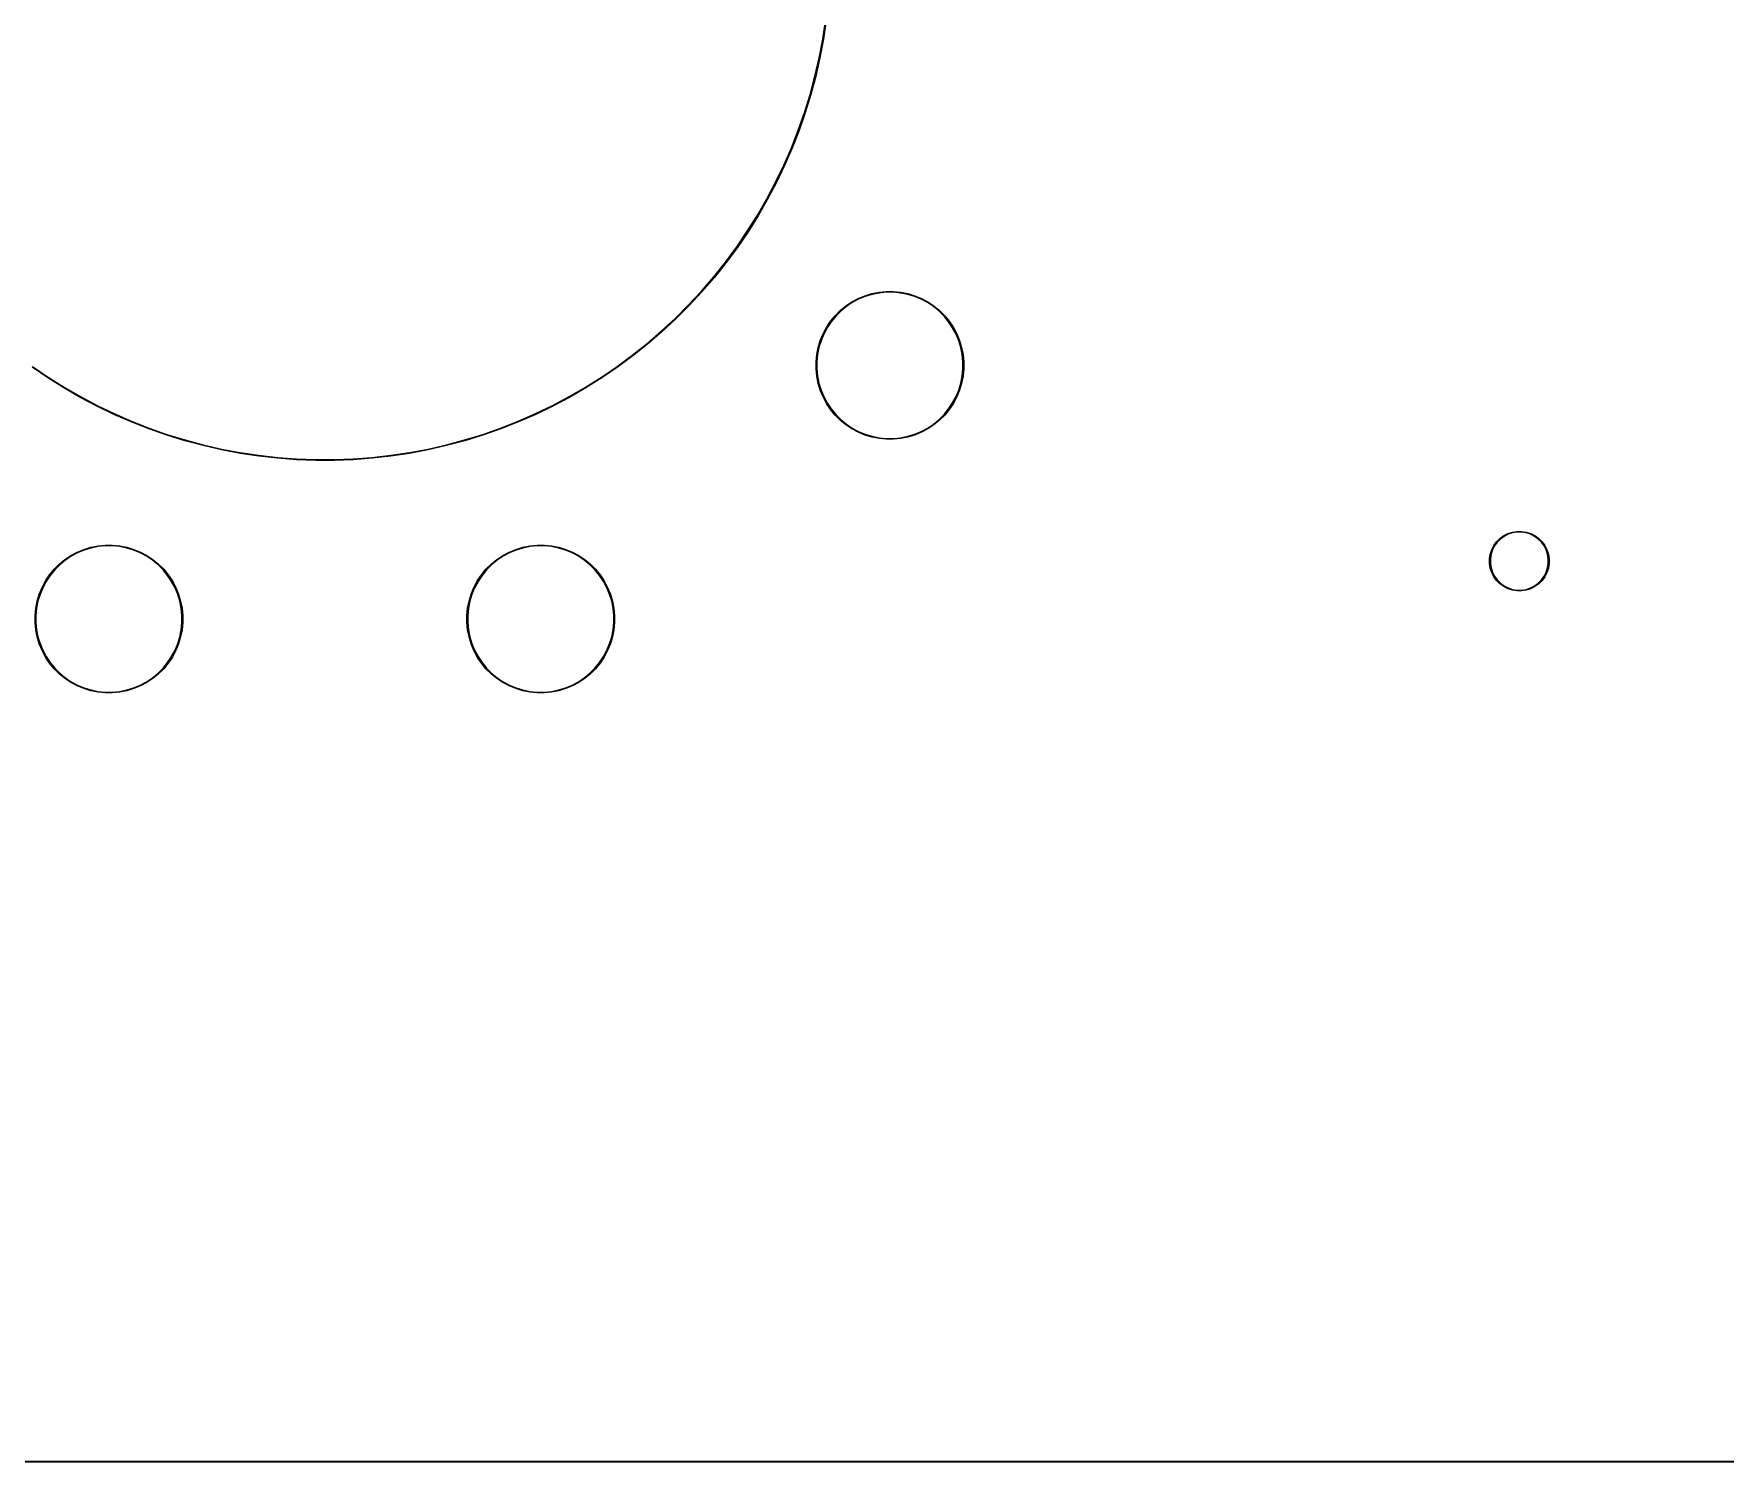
# Model space of a CAD drawing. Header units: millimetres. Extents: x 20 to 825, y -184 to -20.
# Drawn here: x 104.2 to 196.2, y -184 to -106.3 of the extents above; entities that cross this region are included whole.
import ezdxf

# ---------------------------------------------------------------- set-up
doc = ezdxf.new("R2010")
doc.units = ezdxf.units.MM
doc.layers.add('Edge.Cuts', color=254, linetype='CONTINUOUS', true_color=0xd0d2cd)

msp = doc.modelspace()

# ---------------------------------------------------------------- linework, layer by layer
at = {"layer": 'Edge.Cuts', "linetype": 'CONTINUOUS'}
for p, q in [((147.091543, -106.603038), (147.244711, -105.586834)), ((147.28952, -105.592733), (147.1361, -106.610609)), ((146.900485, -107.612805), (147.091543, -106.603038)), ((147.1361, -106.610609), (146.944727, -107.622036)), ((146.671804, -108.614721), (146.900485, -107.612805)), ((146.944727, -107.622036), (146.715671, -108.6256)), ((146.405821, -109.607386), (146.671804, -108.614721)), ((146.715671, -108.6256), (146.449249, -109.619897)), ((146.102906, -110.589411), (146.405821, -109.607386)), ((146.449249, -109.619897), (146.145836, -110.603538)), ((145.763484, -111.559424), (146.102906, -110.589411)), ((146.145836, -110.603538), (145.805856, -111.575146)), ((145.388029, -112.516066), (145.763484, -111.559424)), ((145.805856, -111.575146), (145.429784, -112.533361)), ((144.977067, -113.458001), (145.388029, -112.516066)), ((145.429784, -112.533361), (145.018146, -113.476846)), ((144.531173, -114.383911), (144.977067, -113.458001)), ((145.018146, -113.476846), (144.571518, -114.404278)), ((144.050969, -115.292501), (144.531173, -114.383911)), ((144.571518, -114.404278), (144.090525, -115.314362)), ((143.537128, -116.1825), (144.050969, -115.292501)), ((144.090525, -115.314362), (143.575838, -116.205825)), ((142.990368, -117.052663), (143.537128, -116.1825)), ((143.575838, -116.205825), (143.028179, -117.07742)), ((142.411454, -117.901774), (142.990368, -117.052663)), ((143.028179, -117.07742), (142.448313, -117.927927)), ((141.160446, -119.53212), (141.801195, -118.728645)), ((141.801195, -118.728645), (142.411454, -117.901774)), ((142.448313, -117.927927), (141.837051, -118.756158)), ((140.490101, -120.311074), (141.160446, -119.53212)), ((141.195247, -119.560954), (140.523801, -120.34119)), ((141.837051, -118.756158), (141.195247, -119.560954)), ((139.7911, -121.064419), (140.490101, -120.311074)), ((140.523801, -120.34119), (139.823649, -121.095773)), ((149.029091, -120.711443), (149.394018, -120.560285)), ((149.394018, -120.560285), (149.772005, -120.445624)), ((149.782989, -120.489475), (149.409248, -120.602849)), ((149.772005, -120.445624), (150.15941, -120.368565)), ((150.166043, -120.413281), (149.782989, -120.489475)), ((150.15941, -120.368565), (150.552503, -120.329848)), ((150.554721, -120.375), (150.166043, -120.413281)), ((150.552503, -120.329848), (150.947497, -120.329848)), ((150.945279, -120.375), (150.554721, -120.375)), ((151.333957, -120.413281), (150.945279, -120.375)), ((150.947497, -120.329848), (151.34059, -120.368565)), ((151.717011, -120.489475), (151.333957, -120.413281)), ((151.34059, -120.368565), (151.727995, -120.445624)), ((152.090752, -120.602849), (151.717011, -120.489475)), ((151.727995, -120.445624), (152.105982, -120.560285)), ((152.105982, -120.560285), (152.470909, -120.711443)), ((139.064419, -121.7911), (139.7911, -121.064419)), ((139.823649, -121.095773), (139.095773, -121.823649)), ((147.767672, -121.646975), (148.046975, -121.367672)), ((148.077334, -121.401167), (147.801167, -121.677334)), ((148.046975, -121.367672), (148.35231, -121.11709)), ((148.379239, -121.153399), (148.077334, -121.401167)), ((148.35231, -121.11709), (148.680736, -120.897642)), ((148.703977, -120.936417), (148.379239, -121.153399)), ((148.680736, -120.897642), (149.029091, -120.711443)), ((149.048419, -120.752309), (148.703977, -120.936417)), ((149.409248, -120.602849), (149.048419, -120.752309)), ((152.451581, -120.752309), (152.090752, -120.602849)), ((152.796023, -120.936417), (152.451581, -120.752309)), ((152.470909, -120.711443), (152.819264, -120.897642)), ((153.120761, -121.153399), (152.796023, -120.936417)), ((152.819264, -120.897642), (153.14769, -121.11709)), ((153.422666, -121.401167), (153.120761, -121.153399)), ((153.14769, -121.11709), (153.453025, -121.367672)), ((153.698833, -121.677334), (153.422666, -121.401167)), ((153.453025, -121.367672), (153.732328, -121.646975)), ((138.311074, -122.490101), (139.064419, -121.7911)), ((139.095773, -121.823649), (138.34119, -122.523801)), ((147.111443, -122.629091), (147.297642, -122.280736)), ((147.336417, -122.303977), (147.152309, -122.648419)), ((147.297642, -122.280736), (147.51709, -121.95231)), ((147.553399, -121.979239), (147.336417, -122.303977)), ((147.51709, -121.95231), (147.767672, -121.646975)), ((147.801167, -121.677334), (147.553399, -121.979239)), ((153.946601, -121.979239), (153.698833, -121.677334)), ((153.732328, -121.646975), (153.98291, -121.95231)), ((154.163583, -122.303977), (153.946601, -121.979239)), ((153.98291, -121.95231), (154.202358, -122.280736)), ((154.347691, -122.648419), (154.163583, -122.303977)), ((154.202358, -122.280736), (154.388557, -122.629091)), ((136.728645, -123.801195), (137.53212, -123.160446)), ((137.560954, -123.195247), (136.756158, -123.837051)), ((137.53212, -123.160446), (138.311074, -122.490101)), ((138.34119, -122.523801), (137.560954, -123.195247)), ((146.845624, -123.372005), (146.960285, -122.994018)), ((147.002849, -123.009248), (146.889475, -123.382989)), ((146.960285, -122.994018), (147.111443, -122.629091)), ((147.152309, -122.648419), (147.002849, -123.009248)), ((154.497151, -123.009248), (154.347691, -122.648419)), ((154.388557, -122.629091), (154.539715, -122.994018)), ((154.610525, -123.382989), (154.497151, -123.009248)), ((154.539715, -122.994018), (154.654376, -123.372005)), ((135.901774, -124.411454), (136.728645, -123.801195)), ((136.756158, -123.837051), (135.927927, -124.448313)), ((146.729848, -124.152503), (146.768565, -123.75941)), ((146.729848, -124.154721), (146.729848, -124.152503)), ((146.729848, -124.547497), (146.729848, -124.154721)), ((146.768565, -123.75941), (146.845624, -123.372005)), ((146.813281, -123.766043), (146.775, -124.154721)), ((146.775, -124.154721), (146.775, -124.545279)), ((146.889475, -123.382989), (146.813281, -123.766043)), ((154.686719, -123.766043), (154.610525, -123.382989)), ((154.654376, -123.372005), (154.731435, -123.75941)), ((154.725, -124.154721), (154.686719, -123.766043)), ((154.725, -124.545279), (154.725, -124.154721)), ((154.731435, -123.75941), (154.770152, -124.152503)), ((154.770152, -124.152503), (154.770152, -124.547497)), ((104.92258, -125.028179), (104.072073, -124.448313)), ((104.098226, -124.411454), (104.947337, -124.990368)), ((105.794175, -125.575838), (104.92258, -125.028179)), ((104.947337, -124.990368), (105.8175, -125.537128)), ((134.1825, -125.537128), (135.052663, -124.990368)), ((135.07742, -125.028179), (134.205825, -125.575838)), ((135.052663, -124.990368), (135.901774, -124.411454)), ((135.927927, -124.448313), (135.07742, -125.028179)), ((146.768565, -124.94059), (146.729848, -124.547497)), ((146.845624, -125.327995), (146.768565, -124.94059)), ((146.775, -124.545279), (146.813281, -124.933957)), ((146.813281, -124.933957), (146.889475, -125.317011)), ((154.610525, -125.317011), (154.686719, -124.933957)), ((154.731435, -124.94059), (154.654376, -125.327995)), ((154.686719, -124.933957), (154.725, -124.545279)), ((154.770152, -124.547497), (154.731435, -124.94059)), ((106.685638, -126.090525), (105.794175, -125.575838)), ((105.8175, -125.537128), (106.707499, -126.050969)), ((107.595722, -126.571518), (106.685638, -126.090525)), ((106.707499, -126.050969), (107.616089, -126.531173)), ((132.383911, -126.531173), (133.292501, -126.050969)), ((133.314362, -126.090525), (132.404278, -126.571518)), ((133.292501, -126.050969), (134.1825, -125.537128)), ((134.205825, -125.575838), (133.314362, -126.090525)), ((146.960285, -125.705982), (146.845624, -125.327995)), ((146.889475, -125.317011), (147.002849, -125.690752)), ((147.111443, -126.070909), (146.960285, -125.705982)), ((147.002849, -125.690752), (147.152309, -126.051581)), ((147.297642, -126.419264), (147.111443, -126.070909)), ((147.152309, -126.051581), (147.336417, -126.396023)), ((154.163583, -126.396023), (154.347691, -126.051581)), ((154.388557, -126.070909), (154.202358, -126.419264)), ((154.347691, -126.051581), (154.497151, -125.690752)), ((154.539715, -125.705982), (154.388557, -126.070909)), ((154.497151, -125.690752), (154.610525, -125.317011)), ((154.654376, -125.327995), (154.539715, -125.705982)), ((108.523154, -127.018146), (107.595722, -126.571518)), ((107.616089, -126.531173), (108.541999, -126.977067)), ((108.541999, -126.977067), (109.483934, -127.388029)), ((130.516066, -127.388029), (131.458001, -126.977067)), ((131.458001, -126.977067), (132.383911, -126.531173)), ((132.404278, -126.571518), (131.476846, -127.018146)), ((147.51709, -126.74769), (147.297642, -126.419264)), ((147.336417, -126.396023), (147.553399, -126.720761)), ((147.767672, -127.053025), (147.51709, -126.74769)), ((147.553399, -126.720761), (147.801167, -127.022666)), ((153.698833, -127.022666), (153.946601, -126.720761)), ((153.98291, -126.74769), (153.732328, -127.053025)), ((153.946601, -126.720761), (154.163583, -126.396023)), ((154.202358, -126.419264), (153.98291, -126.74769)), ((109.466639, -127.429784), (108.523154, -127.018146)), ((110.424854, -127.805856), (109.466639, -127.429784)), ((109.483934, -127.388029), (110.440576, -127.763484)), ((111.396462, -128.145836), (110.424854, -127.805856)), ((110.440576, -127.763484), (111.410589, -128.102906)), ((128.589411, -128.102906), (129.559424, -127.763484)), ((129.575146, -127.805856), (128.603538, -128.145836)), ((129.559424, -127.763484), (130.516066, -127.388029)), ((130.533361, -127.429784), (129.575146, -127.805856)), ((131.476846, -127.018146), (130.533361, -127.429784)), ((148.046975, -127.332328), (147.767672, -127.053025)), ((147.801167, -127.022666), (148.077334, -127.298833)), ((148.35231, -127.58291), (148.046975, -127.332328)), ((148.077334, -127.298833), (148.379239, -127.546601)), ((148.680736, -127.802358), (148.35231, -127.58291)), ((148.379239, -127.546601), (148.703977, -127.763583)), ((149.029091, -127.988557), (148.680736, -127.802358)), ((148.703977, -127.763583), (149.048419, -127.947691)), ((152.451581, -127.947691), (152.796023, -127.763583)), ((152.819264, -127.802358), (152.470909, -127.988557)), ((152.796023, -127.763583), (153.120761, -127.546601)), ((153.14769, -127.58291), (152.819264, -127.802358)), ((153.120761, -127.546601), (153.422666, -127.298833)), ((153.453025, -127.332328), (153.14769, -127.58291)), ((153.422666, -127.298833), (153.698833, -127.022666)), ((153.732328, -127.053025), (153.453025, -127.332328)), ((112.380103, -128.449249), (111.396462, -128.145836)), ((111.410589, -128.102906), (112.392614, -128.405821)), ((113.3744, -128.715671), (112.380103, -128.449249)), ((112.392614, -128.405821), (113.385279, -128.671804)), ((114.377964, -128.944727), (113.3744, -128.715671)), ((113.385279, -128.671804), (114.387195, -128.900485)), ((125.612805, -128.900485), (126.614721, -128.671804)), ((126.6256, -128.715671), (125.622036, -128.944727)), ((126.614721, -128.671804), (127.607386, -128.405821)), ((127.619897, -128.449249), (126.6256, -128.715671)), ((127.607386, -128.405821), (128.589411, -128.102906)), ((128.603538, -128.145836), (127.619897, -128.449249)), ((149.394018, -128.139715), (149.029091, -127.988557)), ((149.048419, -127.947691), (149.409248, -128.097151)), ((149.772005, -128.254376), (149.394018, -128.139715)), ((149.409248, -128.097151), (149.782989, -128.210525)), ((150.15941, -128.331435), (149.772005, -128.254376)), ((149.782989, -128.210525), (150.166043, -128.286719)), ((150.552503, -128.370152), (150.15941, -128.331435)), ((150.166043, -128.286719), (150.554721, -128.325)), ((150.947497, -128.370152), (150.552503, -128.370152)), ((150.554721, -128.325), (150.945279, -128.325)), ((150.945279, -128.325), (151.333957, -128.286719)), ((151.34059, -128.331435), (150.947497, -128.370152)), ((151.333957, -128.286719), (151.717011, -128.210525)), ((151.727995, -128.254376), (151.34059, -128.331435)), ((151.717011, -128.210525), (152.090752, -128.097151)), ((152.105982, -128.139715), (151.727995, -128.254376)), ((152.090752, -128.097151), (152.451581, -127.947691)), ((152.470909, -127.988557), (152.105982, -128.139715)), ((115.389391, -129.1361), (114.377964, -128.944727)), ((114.387195, -128.900485), (115.396962, -129.091543)), ((116.407267, -129.28952), (115.389391, -129.1361)), ((115.396962, -129.091543), (116.413166, -129.244711)), ((117.430167, -129.404773), (116.407267, -129.28952)), ((116.413166, -129.244711), (117.434386, -129.359775)), ((118.456661, -129.481698), (117.430167, -129.404773)), ((117.434386, -129.359775), (118.459195, -129.436574)), ((119.485314, -129.520188), (118.456661, -129.481698)), ((118.459195, -129.436574), (119.486159, -129.475)), ((120.514686, -129.520188), (119.485314, -129.520188)), ((119.486159, -129.475), (120.513841, -129.475)), ((120.513841, -129.475), (121.540805, -129.436574)), ((121.543339, -129.481698), (120.514686, -129.520188)), ((121.540805, -129.436574), (122.565614, -129.359775)), ((122.569833, -129.404773), (121.543339, -129.481698)), ((122.565614, -129.359775), (123.586834, -129.244711)), ((123.592733, -129.28952), (122.569833, -129.404773)), ((123.586834, -129.244711), (124.603038, -129.091543)), ((124.610609, -129.1361), (123.592733, -129.28952)), ((124.603038, -129.091543), (125.612805, -128.900485)), ((125.622036, -128.944727), (124.610609, -129.1361)), ((184.378139, -133.498696), (184.620651, -133.419899)), ((184.620651, -133.419899), (184.872504, -133.380009)), ((184.876045, -133.425), (184.631187, -133.463782)), ((184.872504, -133.380009), (185.127496, -133.380009)), ((185.123955, -133.425), (184.876045, -133.425)), ((185.368813, -133.463782), (185.123955, -133.425)), ((185.127496, -133.380009), (185.379349, -133.419899)), ((185.379349, -133.419899), (185.621861, -133.498696)), ((106.529091, -134.511443), (106.894018, -134.360285)), ((106.894018, -134.360285), (107.272005, -134.245624)), ((107.282989, -134.289475), (106.909248, -134.402849)), ((107.272005, -134.245624), (107.65941, -134.168565)), ((107.666043, -134.213281), (107.282989, -134.289475)), ((107.65941, -134.168565), (108.052503, -134.129848)), ((108.054721, -134.175), (107.666043, -134.213281)), ((108.052503, -134.129848), (108.447497, -134.129848)), ((108.445279, -134.175), (108.054721, -134.175)), ((108.833957, -134.213281), (108.445279, -134.175)), ((108.447497, -134.129848), (108.84059, -134.168565)), ((109.217011, -134.289475), (108.833957, -134.213281)), ((108.84059, -134.168565), (109.227995, -134.245624)), ((109.590752, -134.402849), (109.217011, -134.289475)), ((109.227995, -134.245624), (109.605982, -134.360285)), ((109.605982, -134.360285), (109.970909, -134.511443)), ((130.029091, -134.511443), (130.394018, -134.360285)), ((130.394018, -134.360285), (130.772005, -134.245624)), ((130.782989, -134.289475), (130.409248, -134.402849)), ((130.772005, -134.245624), (131.15941, -134.168565)), ((131.166043, -134.213281), (130.782989, -134.289475)), ((131.15941, -134.168565), (131.552503, -134.129848)), ((131.554721, -134.175), (131.166043, -134.213281)), ((131.552503, -134.129848), (131.947497, -134.129848)), ((131.945279, -134.175), (131.554721, -134.175)), ((132.333957, -134.213281), (131.945279, -134.175)), ((131.947497, -134.129848), (132.34059, -134.168565)), ((132.717011, -134.289475), (132.333957, -134.213281)), ((132.34059, -134.168565), (132.727995, -134.245624)), ((133.090752, -134.402849), (132.717011, -134.289475)), ((132.727995, -134.245624), (133.105982, -134.360285)), ((133.105982, -134.360285), (133.470909, -134.511443)), ((183.498696, -134.378139), (183.61446, -134.15094)), ((183.652939, -134.17452), (183.54039, -134.39541)), ((183.61446, -134.15094), (183.76434, -133.944647)), ((183.798657, -133.973957), (183.652939, -134.17452)), ((183.76434, -133.944647), (183.944647, -133.76434)), ((183.973957, -133.798657), (183.798657, -133.973957)), ((183.944647, -133.76434), (184.15094, -133.61446)), ((184.17452, -133.652939), (183.973957, -133.798657)), ((184.15094, -133.61446), (184.378139, -133.498696)), ((184.39541, -133.54039), (184.17452, -133.652939)), ((184.631187, -133.463782), (184.39541, -133.54039)), ((185.60459, -133.54039), (185.368813, -133.463782)), ((185.82548, -133.652939), (185.60459, -133.54039)), ((185.621861, -133.498696), (185.84906, -133.61446)), ((186.026043, -133.798657), (185.82548, -133.652939)), ((185.84906, -133.61446), (186.055353, -133.76434)), ((186.201343, -133.973957), (186.026043, -133.798657)), ((186.055353, -133.76434), (186.23566, -133.944647)), ((186.347061, -134.17452), (186.201343, -133.973957)), ((186.23566, -133.944647), (186.38554, -134.15094)), ((186.45961, -134.39541), (186.347061, -134.17452)), ((186.38554, -134.15094), (186.501304, -134.378139)), ((105.267672, -135.446975), (105.546975, -135.167672)), ((105.577334, -135.201167), (105.301167, -135.477334)), ((105.546975, -135.167672), (105.85231, -134.91709)), ((105.879239, -134.953399), (105.577334, -135.201167)), ((105.85231, -134.91709), (106.180736, -134.697642)), ((106.203977, -134.736417), (105.879239, -134.953399)), ((106.180736, -134.697642), (106.529091, -134.511443)), ((106.548419, -134.552309), (106.203977, -134.736417)), ((106.909248, -134.402849), (106.548419, -134.552309)), ((109.951581, -134.552309), (109.590752, -134.402849)), ((110.296023, -134.736417), (109.951581, -134.552309)), ((109.970909, -134.511443), (110.319264, -134.697642)), ((110.620761, -134.953399), (110.296023, -134.736417)), ((110.319264, -134.697642), (110.64769, -134.91709)), ((110.922666, -135.201167), (110.620761, -134.953399)), ((110.64769, -134.91709), (110.953025, -135.167672)), ((111.198833, -135.477334), (110.922666, -135.201167)), ((110.953025, -135.167672), (111.232328, -135.446975)), ((128.767672, -135.446975), (129.046975, -135.167672)), ((129.077334, -135.201167), (128.801167, -135.477334)), ((129.046975, -135.167672), (129.35231, -134.91709)), ((129.379239, -134.953399), (129.077334, -135.201167)), ((129.35231, -134.91709), (129.680736, -134.697642)), ((129.703977, -134.736417), (129.379239, -134.953399)), ((129.680736, -134.697642), (130.029091, -134.511443)), ((130.048419, -134.552309), (129.703977, -134.736417)), ((130.409248, -134.402849), (130.048419, -134.552309)), ((133.451581, -134.552309), (133.090752, -134.402849)), ((133.796023, -134.736417), (133.451581, -134.552309)), ((133.470909, -134.511443), (133.819264, -134.697642)), ((134.120761, -134.953399), (133.796023, -134.736417)), ((133.819264, -134.697642), (134.14769, -134.91709)), ((134.422666, -135.201167), (134.120761, -134.953399)), ((134.14769, -134.91709), (134.453025, -135.167672)), ((134.698833, -135.477334), (134.422666, -135.201167)), ((134.453025, -135.167672), (134.732328, -135.446975)), ((183.380009, -134.872504), (183.419899, -134.620651)), ((183.380009, -134.876045), (183.380009, -134.872504)), ((183.380009, -135.127496), (183.380009, -134.876045)), ((183.419899, -135.379349), (183.380009, -135.127496)), ((183.419899, -134.620651), (183.498696, -134.378139)), ((183.463782, -134.631187), (183.425, -134.876045)), ((183.425, -134.876045), (183.425, -135.123955)), ((183.425, -135.123955), (183.463782, -135.368813)), ((183.54039, -134.39541), (183.463782, -134.631187)), ((186.536218, -134.631187), (186.45961, -134.39541)), ((186.501304, -134.378139), (186.580101, -134.620651)), ((186.575, -134.876045), (186.536218, -134.631187)), ((186.536218, -135.368813), (186.575, -135.123955)), ((186.575, -135.123955), (186.575, -134.876045)), ((186.580101, -134.620651), (186.619991, -134.872504)), ((186.619991, -135.127496), (186.580101, -135.379349)), ((186.619991, -134.872504), (186.619991, -135.127496)), ((104.611443, -136.429091), (104.797642, -136.080736)), ((104.836417, -136.103977), (104.652309, -136.448419)), ((104.797642, -136.080736), (105.01709, -135.75231)), ((105.053399, -135.779239), (104.836417, -136.103977)), ((105.01709, -135.75231), (105.267672, -135.446975)), ((105.301167, -135.477334), (105.053399, -135.779239)), ((111.446601, -135.779239), (111.198833, -135.477334)), ((111.232328, -135.446975), (111.48291, -135.75231)), ((111.663583, -136.103977), (111.446601, -135.779239)), ((111.48291, -135.75231), (111.702358, -136.080736)), ((111.847691, -136.448419), (111.663583, -136.103977)), ((111.702358, -136.080736), (111.888557, -136.429091)), ((128.111443, -136.429091), (128.297642, -136.080736)), ((128.336417, -136.103977), (128.152309, -136.448419)), ((128.297642, -136.080736), (128.51709, -135.75231)), ((128.553399, -135.779239), (128.336417, -136.103977)), ((128.51709, -135.75231), (128.767672, -135.446975)), ((128.801167, -135.477334), (128.553399, -135.779239)), ((134.946601, -135.779239), (134.698833, -135.477334)), ((134.732328, -135.446975), (134.98291, -135.75231)), ((135.163583, -136.103977), (134.946601, -135.779239)), ((134.98291, -135.75231), (135.202358, -136.080736)), ((135.347691, -136.448419), (135.163583, -136.103977)), ((135.202358, -136.080736), (135.388557, -136.429091)), ((183.498696, -135.621861), (183.419899, -135.379349)), ((183.463782, -135.368813), (183.54039, -135.60459)), ((183.61446, -135.84906), (183.498696, -135.621861)), ((183.54039, -135.60459), (183.652939, -135.82548)), ((183.76434, -136.055353), (183.61446, -135.84906)), ((183.652939, -135.82548), (183.798657, -136.026043)), ((183.944647, -136.23566), (183.76434, -136.055353)), ((183.798657, -136.026043), (183.973957, -136.201343)), ((183.973957, -136.201343), (184.17452, -136.347061)), ((185.82548, -136.347061), (186.026043, -136.201343)), ((186.026043, -136.201343), (186.201343, -136.026043)), ((186.23566, -136.055353), (186.055353, -136.23566)), ((186.201343, -136.026043), (186.347061, -135.82548)), ((186.38554, -135.84906), (186.23566, -136.055353)), ((186.347061, -135.82548), (186.45961, -135.60459)), ((186.501304, -135.621861), (186.38554, -135.84906)), ((186.45961, -135.60459), (186.536218, -135.368813)), ((186.580101, -135.379349), (186.501304, -135.621861)), ((104.345624, -137.172005), (104.460285, -136.794018)), ((104.502849, -136.809248), (104.389475, -137.182989)), ((104.460285, -136.794018), (104.611443, -136.429091)), ((104.652309, -136.448419), (104.502849, -136.809248)), ((111.997151, -136.809248), (111.847691, -136.448419)), ((111.888557, -136.429091), (112.039715, -136.794018)), ((112.110525, -137.182989), (111.997151, -136.809248)), ((112.039715, -136.794018), (112.154376, -137.172005)), ((127.845624, -137.172005), (127.960285, -136.794018)), ((128.002849, -136.809248), (127.889475, -137.182989)), ((127.960285, -136.794018), (128.111443, -136.429091)), ((128.152309, -136.448419), (128.002849, -136.809248)), ((135.497151, -136.809248), (135.347691, -136.448419)), ((135.388557, -136.429091), (135.539715, -136.794018)), ((135.610525, -137.182989), (135.497151, -136.809248)), ((135.539715, -136.794018), (135.654376, -137.172005)), ((184.15094, -136.38554), (183.944647, -136.23566)), ((184.378139, -136.501304), (184.15094, -136.38554)), ((184.17452, -136.347061), (184.39541, -136.45961)), ((184.620651, -136.580101), (184.378139, -136.501304)), ((184.39541, -136.45961), (184.631187, -136.536218)), ((184.872504, -136.619991), (184.620651, -136.580101)), ((184.631187, -136.536218), (184.876045, -136.575)), ((185.127496, -136.619991), (184.872504, -136.619991)), ((184.876045, -136.575), (185.123955, -136.575)), ((185.123955, -136.575), (185.368813, -136.536218)), ((185.379349, -136.580101), (185.127496, -136.619991)), ((185.368813, -136.536218), (185.60459, -136.45961)), ((185.621861, -136.501304), (185.379349, -136.580101)), ((185.60459, -136.45961), (185.82548, -136.347061)), ((185.84906, -136.38554), (185.621861, -136.501304)), ((186.055353, -136.23566), (185.84906, -136.38554)), ((104.229848, -137.952503), (104.268565, -137.55941)), ((104.229848, -137.954721), (104.229848, -137.952503)), ((104.229848, -138.347497), (104.229848, -137.954721)), ((104.268565, -137.55941), (104.345624, -137.172005)), ((104.313281, -137.566043), (104.275, -137.954721)), ((104.275, -137.954721), (104.275, -138.345279)), ((104.389475, -137.182989), (104.313281, -137.566043)), ((112.186719, -137.566043), (112.110525, -137.182989)), ((112.154376, -137.172005), (112.231435, -137.55941)), ((112.225, -137.954721), (112.186719, -137.566043)), ((112.225, -138.345279), (112.225, -137.954721)), ((112.231435, -137.55941), (112.270152, -137.952503)), ((112.270152, -137.952503), (112.270152, -138.347497)), ((127.729848, -137.952503), (127.768565, -137.55941)), ((127.729848, -137.954721), (127.729848, -137.952503)), ((127.729848, -138.347497), (127.729848, -137.954721)), ((127.768565, -137.55941), (127.845624, -137.172005)), ((127.813281, -137.566043), (127.775, -137.954721)), ((127.775, -137.954721), (127.775, -138.345279)), ((127.889475, -137.182989), (127.813281, -137.566043)), ((135.686719, -137.566043), (135.610525, -137.182989)), ((135.654376, -137.172005), (135.731435, -137.55941)), ((135.725, -137.954721), (135.686719, -137.566043)), ((135.725, -138.345279), (135.725, -137.954721)), ((135.731435, -137.55941), (135.770152, -137.952503)), ((135.770152, -137.952503), (135.770152, -138.347497)), ((104.268565, -138.74059), (104.229848, -138.347497)), ((104.345624, -139.127995), (104.268565, -138.74059)), ((104.275, -138.345279), (104.313281, -138.733957)), ((104.313281, -138.733957), (104.389475, -139.117011)), ((112.110525, -139.117011), (112.186719, -138.733957)), ((112.231435, -138.74059), (112.154376, -139.127995)), ((112.186719, -138.733957), (112.225, -138.345279)), ((112.270152, -138.347497), (112.231435, -138.74059)), ((127.768565, -138.74059), (127.729848, -138.347497)), ((127.845624, -139.127995), (127.768565, -138.74059)), ((127.775, -138.345279), (127.813281, -138.733957)), ((127.813281, -138.733957), (127.889475, -139.117011)), ((135.610525, -139.117011), (135.686719, -138.733957)), ((135.731435, -138.74059), (135.654376, -139.127995)), ((135.686719, -138.733957), (135.725, -138.345279)), ((135.770152, -138.347497), (135.731435, -138.74059)), ((104.460285, -139.505982), (104.345624, -139.127995)), ((104.389475, -139.117011), (104.502849, -139.490752)), ((104.611443, -139.870909), (104.460285, -139.505982)), ((104.502849, -139.490752), (104.652309, -139.851581)), ((104.797642, -140.219264), (104.611443, -139.870909)), ((104.652309, -139.851581), (104.836417, -140.196023)), ((111.663583, -140.196023), (111.847691, -139.851581)), ((111.888557, -139.870909), (111.702358, -140.219264)), ((111.847691, -139.851581), (111.997151, -139.490752)), ((112.039715, -139.505982), (111.888557, -139.870909)), ((111.997151, -139.490752), (112.110525, -139.117011)), ((112.154376, -139.127995), (112.039715, -139.505982)), ((127.960285, -139.505982), (127.845624, -139.127995)), ((127.889475, -139.117011), (128.002849, -139.490752)), ((128.111443, -139.870909), (127.960285, -139.505982)), ((128.002849, -139.490752), (128.152309, -139.851581)), ((128.297642, -140.219264), (128.111443, -139.870909)), ((128.152309, -139.851581), (128.336417, -140.196023)), ((135.163583, -140.196023), (135.347691, -139.851581)), ((135.388557, -139.870909), (135.202358, -140.219264)), ((135.347691, -139.851581), (135.497151, -139.490752)), ((135.539715, -139.505982), (135.388557, -139.870909)), ((135.497151, -139.490752), (135.610525, -139.117011)), ((135.654376, -139.127995), (135.539715, -139.505982)), ((105.01709, -140.54769), (104.797642, -140.219264)), ((104.836417, -140.196023), (105.053399, -140.520761)), ((105.267672, -140.853025), (105.01709, -140.54769)), ((105.053399, -140.520761), (105.301167, -140.822666)), ((111.198833, -140.822666), (111.446601, -140.520761)), ((111.48291, -140.54769), (111.232328, -140.853025)), ((111.446601, -140.520761), (111.663583, -140.196023)), ((111.702358, -140.219264), (111.48291, -140.54769)), ((128.51709, -140.54769), (128.297642, -140.219264)), ((128.336417, -140.196023), (128.553399, -140.520761)), ((128.767672, -140.853025), (128.51709, -140.54769)), ((128.553399, -140.520761), (128.801167, -140.822666)), ((134.698833, -140.822666), (134.946601, -140.520761)), ((134.98291, -140.54769), (134.732328, -140.853025)), ((134.946601, -140.520761), (135.163583, -140.196023)), ((135.202358, -140.219264), (134.98291, -140.54769)), ((105.546975, -141.132328), (105.267672, -140.853025)), ((105.301167, -140.822666), (105.577334, -141.098833)), ((105.85231, -141.38291), (105.546975, -141.132328)), ((105.577334, -141.098833), (105.879239, -141.346601)), ((106.180736, -141.602358), (105.85231, -141.38291)), ((105.879239, -141.346601), (106.203977, -141.563583)), ((106.529091, -141.788557), (106.180736, -141.602358)), ((106.203977, -141.563583), (106.548419, -141.747691)), ((109.951581, -141.747691), (110.296023, -141.563583)), ((110.319264, -141.602358), (109.970909, -141.788557)), ((110.296023, -141.563583), (110.620761, -141.346601)), ((110.64769, -141.38291), (110.319264, -141.602358)), ((110.620761, -141.346601), (110.922666, -141.098833)), ((110.953025, -141.132328), (110.64769, -141.38291)), ((110.922666, -141.098833), (111.198833, -140.822666)), ((111.232328, -140.853025), (110.953025, -141.132328)), ((129.046975, -141.132328), (128.767672, -140.853025)), ((128.801167, -140.822666), (129.077334, -141.098833)), ((129.35231, -141.38291), (129.046975, -141.132328)), ((129.077334, -141.098833), (129.379239, -141.346601)), ((129.680736, -141.602358), (129.35231, -141.38291)), ((129.379239, -141.346601), (129.703977, -141.563583)), ((130.029091, -141.788557), (129.680736, -141.602358)), ((129.703977, -141.563583), (130.048419, -141.747691)), ((133.451581, -141.747691), (133.796023, -141.563583)), ((133.819264, -141.602358), (133.470909, -141.788557)), ((133.796023, -141.563583), (134.120761, -141.346601)), ((134.14769, -141.38291), (133.819264, -141.602358)), ((134.120761, -141.346601), (134.422666, -141.098833)), ((134.453025, -141.132328), (134.14769, -141.38291)), ((134.422666, -141.098833), (134.698833, -140.822666)), ((134.732328, -140.853025), (134.453025, -141.132328)), ((106.894018, -141.939715), (106.529091, -141.788557)), ((106.548419, -141.747691), (106.909248, -141.897151)), ((107.272005, -142.054376), (106.894018, -141.939715)), ((106.909248, -141.897151), (107.282989, -142.010525)), ((107.65941, -142.131435), (107.272005, -142.054376)), ((107.282989, -142.010525), (107.666043, -142.086719)), ((108.052503, -142.170152), (107.65941, -142.131435)), ((107.666043, -142.086719), (108.054721, -142.125)), ((108.447497, -142.170152), (108.052503, -142.170152)), ((108.054721, -142.125), (108.445279, -142.125)), ((108.445279, -142.125), (108.833957, -142.086719)), ((108.84059, -142.131435), (108.447497, -142.170152)), ((108.833957, -142.086719), (109.217011, -142.010525)), ((109.227995, -142.054376), (108.84059, -142.131435)), ((109.217011, -142.010525), (109.590752, -141.897151)), ((109.605982, -141.939715), (109.227995, -142.054376)), ((109.590752, -141.897151), (109.951581, -141.747691)), ((109.970909, -141.788557), (109.605982, -141.939715)), ((130.394018, -141.939715), (130.029091, -141.788557)), ((130.048419, -141.747691), (130.409248, -141.897151)), ((130.772005, -142.054376), (130.394018, -141.939715)), ((130.409248, -141.897151), (130.782989, -142.010525)), ((131.15941, -142.131435), (130.772005, -142.054376)), ((130.782989, -142.010525), (131.166043, -142.086719)), ((131.552503, -142.170152), (131.15941, -142.131435)), ((131.166043, -142.086719), (131.554721, -142.125)), ((131.947497, -142.170152), (131.552503, -142.170152)), ((131.554721, -142.125), (131.945279, -142.125)), ((131.945279, -142.125), (132.333957, -142.086719)), ((132.34059, -142.131435), (131.947497, -142.170152)), ((132.333957, -142.086719), (132.717011, -142.010525)), ((132.727995, -142.054376), (132.34059, -142.131435)), ((132.717011, -142.010525), (133.090752, -141.897151)), ((133.105982, -141.939715), (132.727995, -142.054376)), ((133.090752, -141.897151), (133.451581, -141.747691)), ((133.470909, -141.788557), (133.105982, -141.939715)), ((825, -184.025), (20, -184.025)), ((20.025, -183.975), (824.975, -183.975))]:
    msp.add_line(p, q, dxfattribs=at)

doc.saveas('drawing.dxf')
